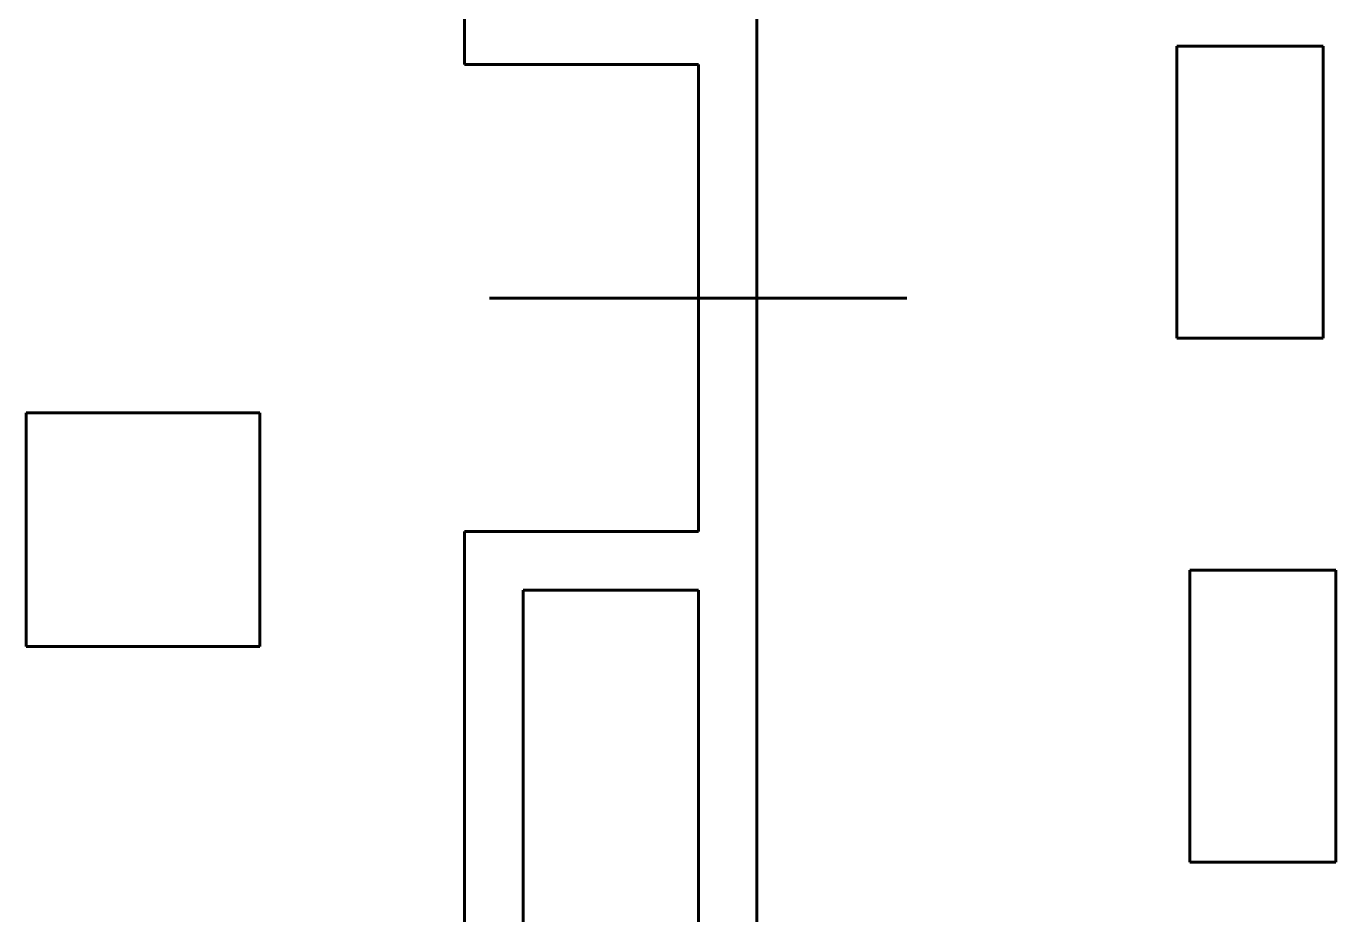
# Model space of a CAD drawing. Extents: x 0 to 297, y 0 to 292.
# Drawn here: x 245.34 to 256.54, y 156.24 to 163.84 of the extents above; entities that cross this region are included whole.
import ezdxf

# ---------------------------------------------------------------- set-up
doc = ezdxf.new("R2010")
doc.units = 0
doc.header["$MEASUREMENT"] = 0
doc.linetypes.add('K5LT_BASIC', pattern=[0])
doc.layers.add('Системный слой', color=7, linetype='Continuous')

# ---------------------------------------------------------------- blocks, each defined once
blk = doc.blocks.new('*U')
at = {"layer": 'Системный слой', "linetype": 'K5LT_BASIC', "lineweight": 60}
for p, q in [((256.435, 163.671), (255.185, 163.671)), ((255.185, 163.671), (255.185, 161.171)), ((256.435, 161.171), (256.435, 163.671)), ((255.185, 161.171), (256.435, 161.171)), ((247.337, 160.534), (245.337, 160.534)), ((245.337, 160.534), (245.337, 158.534)), ((247.337, 158.534), (247.337, 160.534)), ((256.544, 159.186), (255.294, 159.186)), ((255.294, 159.186), (255.294, 156.686)), ((256.544, 156.686), (256.544, 159.186)), ((245.337, 158.534), (247.337, 158.534)), ((255.294, 156.686), (256.544, 156.686))]:
    blk.add_line(p, q, dxfattribs=at)

msp = doc.modelspace()

# ---------------------------------------------------------------- linework, layer by layer
at = {"layer": 'Системный слой', "linetype": 'K5LT_BASIC', "lineweight": 60}
for p, q in [((251.589, 184.536), (251.589, 155.035)), ((249.087, 170.867), (249.088, 163.515)), ((251.589, 140.035), (251.589, 169.535)), ((251.089, 163.516), (249.088, 163.515)), ((251.089, 163.516), (251.089, 159.516)), ((249.303, 161.516), (252.874, 161.516)), ((249.089, 159.516), (249.087, 146.226)), ((251.089, 159.516), (249.089, 159.516)), ((249.589, 159.016), (249.587, 146.726)), ((249.589, 159.016), (251.089, 159.016)), ((251.089, 133.986), (251.089, 159.016))]:
    msp.add_line(p, q, dxfattribs=at)

# ---------------------------------------------------------------- block references
at = {"layer": 'Системный слой'}
msp.add_blockref('*U', (0, 0), dxfattribs=at)
msp.add_blockref('*U', (0, 0), dxfattribs=at)
msp.add_blockref('*U', (0, 0), dxfattribs=at)
msp.add_blockref('*U', (0, 0), dxfattribs=at)
msp.add_blockref('*U', (0, 0), dxfattribs=at)
msp.add_blockref('*U', (0, 0), dxfattribs=at)
msp.add_blockref('*U', (0, 0), dxfattribs=at)
msp.add_blockref('*U', (0, 0), dxfattribs=at)
msp.add_blockref('*U', (0, 0), dxfattribs=at)
msp.add_blockref('*U', (0, 0), dxfattribs=at)
msp.add_blockref('*U', (0, 0), dxfattribs=at)
msp.add_blockref('*U', (0, 0), dxfattribs=at)
msp.add_blockref('*U', (0, 0), dxfattribs=at)
msp.add_blockref('*U', (0, 0), dxfattribs=at)
msp.add_blockref('*U', (0, 0), dxfattribs=at)
msp.add_blockref('*U', (0, 0), dxfattribs=at)
msp.add_blockref('*U', (0, 0), dxfattribs=at)
msp.add_blockref('*U', (0, 0), dxfattribs=at)
msp.add_blockref('*U', (0, 0), dxfattribs=at)
msp.add_blockref('*U', (0, 0), dxfattribs=at)
msp.add_blockref('*U', (0, 0), dxfattribs=at)
msp.add_blockref('*U', (0, 0), dxfattribs=at)
msp.add_blockref('*U', (0, 0), dxfattribs=at)
msp.add_blockref('*U', (0, 0), dxfattribs=at)
msp.add_blockref('*U', (0, 0), dxfattribs=at)
msp.add_blockref('*U', (0, 0), dxfattribs=at)
msp.add_blockref('*U', (0, 0), dxfattribs=at)
msp.add_blockref('*U', (0, 0), dxfattribs=at)
msp.add_blockref('*U', (0, 0), dxfattribs=at)
msp.add_blockref('*U', (0, 0), dxfattribs=at)
msp.add_blockref('*U', (0, 0), dxfattribs=at)
msp.add_blockref('*U', (0, 0), dxfattribs=at)
msp.add_blockref('*U', (0, 0), dxfattribs=at)
msp.add_blockref('*U', (0, 0), dxfattribs=at)
msp.add_blockref('*U', (0, 0), dxfattribs=at)
msp.add_blockref('*U', (0, 0), dxfattribs=at)
msp.add_blockref('*U', (0, 0), dxfattribs=at)
msp.add_blockref('*U', (0, 0), dxfattribs=at)
msp.add_blockref('*U', (0, 0), dxfattribs=at)
msp.add_blockref('*U', (0, 0), dxfattribs=at)
msp.add_blockref('*U', (0, 0), dxfattribs=at)
msp.add_blockref('*U', (0, 0), dxfattribs=at)
msp.add_blockref('*U', (0, 0), dxfattribs=at)
msp.add_blockref('*U', (0, 0), dxfattribs=at)
msp.add_blockref('*U', (0, 0), dxfattribs=at)
msp.add_blockref('*U', (0, 0), dxfattribs=at)
msp.add_blockref('*U', (0, 0), dxfattribs=at)
msp.add_blockref('*U', (0, 0), dxfattribs=at)
msp.add_blockref('*U', (0, 0), dxfattribs=at)
msp.add_blockref('*U', (0, 0), dxfattribs=at)
msp.add_blockref('*U', (0, 0), dxfattribs=at)
msp.add_blockref('*U', (0, 0), dxfattribs=at)
msp.add_blockref('*U', (0, 0), dxfattribs=at)
msp.add_blockref('*U', (0, 0), dxfattribs=at)
msp.add_blockref('*U', (0, 0), dxfattribs=at)
msp.add_blockref('*U', (0, 0), dxfattribs=at)
msp.add_blockref('*U', (0, 0), dxfattribs=at)
msp.add_blockref('*U', (0, 0), dxfattribs=at)
msp.add_blockref('*U', (0, 0), dxfattribs=at)
msp.add_blockref('*U', (0, 0), dxfattribs=at)
msp.add_blockref('*U', (0, 0), dxfattribs=at)
msp.add_blockref('*U', (0, 0), dxfattribs=at)
msp.add_blockref('*U', (0, 0), dxfattribs=at)
msp.add_blockref('*U', (0, 0), dxfattribs=at)
msp.add_blockref('*U', (0, 0), dxfattribs=at)
msp.add_blockref('*U', (0, 0), dxfattribs=at)
msp.add_blockref('*U', (0, 0), dxfattribs=at)
msp.add_blockref('*U', (0, 0), dxfattribs=at)
msp.add_blockref('*U', (0, 0), dxfattribs=at)
msp.add_blockref('*U', (0, 0), dxfattribs=at)
msp.add_blockref('*U', (0, 0), dxfattribs=at)
msp.add_blockref('*U', (0, 0), dxfattribs=at)
msp.add_blockref('*U', (0, 0), dxfattribs=at)
msp.add_blockref('*U', (0, 0), dxfattribs=at)
msp.add_blockref('*U', (0, 0), dxfattribs=at)
msp.add_blockref('*U', (0, 0), dxfattribs=at)
msp.add_blockref('*U', (0, 0), dxfattribs=at)
msp.add_blockref('*U', (0, 0), dxfattribs=at)
msp.add_blockref('*U', (0, 0), dxfattribs=at)
msp.add_blockref('*U', (0, 0), dxfattribs=at)
msp.add_blockref('*U', (0, 0), dxfattribs=at)
msp.add_blockref('*U', (0, 0), dxfattribs=at)
msp.add_blockref('*U', (0, 0), dxfattribs=at)
msp.add_blockref('*U', (0, 0), dxfattribs=at)
msp.add_blockref('*U', (0, 0), dxfattribs=at)
msp.add_blockref('*U', (0, 0), dxfattribs=at)
msp.add_blockref('*U', (0, 0), dxfattribs=at)
msp.add_blockref('*U', (0, 0), dxfattribs=at)
msp.add_blockref('*U', (0, 0), dxfattribs=at)
msp.add_blockref('*U', (0, 0), dxfattribs=at)
msp.add_blockref('*U', (0, 0), dxfattribs=at)
msp.add_blockref('*U', (0, 0), dxfattribs=at)
msp.add_blockref('*U', (0, 0), dxfattribs=at)
msp.add_blockref('*U', (0, 0), dxfattribs=at)
msp.add_blockref('*U', (0, 0), dxfattribs=at)
msp.add_blockref('*U', (0, 0), dxfattribs=at)
msp.add_blockref('*U', (0, 0), dxfattribs=at)
msp.add_blockref('*U', (0, 0), dxfattribs=at)
msp.add_blockref('*U', (0, 0), dxfattribs=at)
msp.add_blockref('*U', (0, 0), dxfattribs=at)
msp.add_blockref('*U', (0, 0), dxfattribs=at)
msp.add_blockref('*U', (0, 0), dxfattribs=at)
msp.add_blockref('*U', (0, 0), dxfattribs=at)
msp.add_blockref('*U', (0, 0), dxfattribs=at)
msp.add_blockref('*U', (0, 0), dxfattribs=at)
msp.add_blockref('*U', (0, 0), dxfattribs=at)
msp.add_blockref('*U', (0, 0), dxfattribs=at)
msp.add_blockref('*U', (0, 0), dxfattribs=at)
msp.add_blockref('*U', (0, 0), dxfattribs=at)
msp.add_blockref('*U', (0, 0), dxfattribs=at)
msp.add_blockref('*U', (0, 0), dxfattribs=at)
msp.add_blockref('*U', (0, 0), dxfattribs=at)
msp.add_blockref('*U', (0, 0), dxfattribs=at)
msp.add_blockref('*U', (0, 0), dxfattribs=at)
msp.add_blockref('*U', (0, 0), dxfattribs=at)
msp.add_blockref('*U', (0, 0), dxfattribs=at)
msp.add_blockref('*U', (0, 0), dxfattribs=at)
msp.add_blockref('*U', (0, 0), dxfattribs=at)
msp.add_blockref('*U', (0, 0), dxfattribs=at)
msp.add_blockref('*U', (0, 0), dxfattribs=at)
msp.add_blockref('*U', (0, 0), dxfattribs=at)
msp.add_blockref('*U', (0, 0), dxfattribs=at)
msp.add_blockref('*U', (0, 0), dxfattribs=at)
msp.add_blockref('*U', (0, 0), dxfattribs=at)
msp.add_blockref('*U', (0, 0), dxfattribs=at)
msp.add_blockref('*U', (0, 0), dxfattribs=at)
msp.add_blockref('*U', (0, 0), dxfattribs=at)
msp.add_blockref('*U', (0, 0), dxfattribs=at)
msp.add_blockref('*U', (0, 0), dxfattribs=at)
msp.add_blockref('*U', (0, 0), dxfattribs=at)
msp.add_blockref('*U', (0, 0), dxfattribs=at)
msp.add_blockref('*U', (0, 0), dxfattribs=at)
msp.add_blockref('*U', (0, 0), dxfattribs=at)
msp.add_blockref('*U', (0, 0), dxfattribs=at)
msp.add_blockref('*U', (0, 0), dxfattribs=at)
msp.add_blockref('*U', (0, 0), dxfattribs=at)
msp.add_blockref('*U', (0, 0), dxfattribs=at)
msp.add_blockref('*U', (0, 0), dxfattribs=at)
msp.add_blockref('*U', (0, 0), dxfattribs=at)
msp.add_blockref('*U', (0, 0), dxfattribs=at)
msp.add_blockref('*U', (0, 0), dxfattribs=at)
msp.add_blockref('*U', (0, 0), dxfattribs=at)
msp.add_blockref('*U', (0, 0), dxfattribs=at)
msp.add_blockref('*U', (0, 0), dxfattribs=at)
msp.add_blockref('*U', (0, 0), dxfattribs=at)
msp.add_blockref('*U', (0, 0), dxfattribs=at)
msp.add_blockref('*U', (0, 0), dxfattribs=at)
msp.add_blockref('*U', (0, 0), dxfattribs=at)
msp.add_blockref('*U', (0, 0), dxfattribs=at)
msp.add_blockref('*U', (0, 0), dxfattribs=at)
msp.add_blockref('*U', (0, 0), dxfattribs=at)
msp.add_blockref('*U', (0, 0), dxfattribs=at)
msp.add_blockref('*U', (0, 0), dxfattribs=at)
msp.add_blockref('*U', (0, 0), dxfattribs=at)
msp.add_blockref('*U', (0, 0), dxfattribs=at)
msp.add_blockref('*U', (0, 0), dxfattribs=at)
msp.add_blockref('*U', (0, 0), dxfattribs=at)
msp.add_blockref('*U', (0, 0), dxfattribs=at)
msp.add_blockref('*U', (0, 0), dxfattribs=at)
msp.add_blockref('*U', (0, 0), dxfattribs=at)
msp.add_blockref('*U', (0, 0), dxfattribs=at)
msp.add_blockref('*U', (0, 0), dxfattribs=at)
msp.add_blockref('*U', (0, 0), dxfattribs=at)
msp.add_blockref('*U', (0, 0), dxfattribs=at)
msp.add_blockref('*U', (0, 0), dxfattribs=at)
msp.add_blockref('*U', (0, 0), dxfattribs=at)
msp.add_blockref('*U', (0, 0), dxfattribs=at)
msp.add_blockref('*U', (0, 0), dxfattribs=at)
msp.add_blockref('*U', (0, 0), dxfattribs=at)
msp.add_blockref('*U', (0, 0), dxfattribs=at)
msp.add_blockref('*U', (0, 0), dxfattribs=at)
msp.add_blockref('*U', (0, 0), dxfattribs=at)
msp.add_blockref('*U', (0, 0), dxfattribs=at)
msp.add_blockref('*U', (0, 0), dxfattribs=at)
msp.add_blockref('*U', (0, 0), dxfattribs=at)
msp.add_blockref('*U', (0, 0), dxfattribs=at)
msp.add_blockref('*U', (0, 0), dxfattribs=at)
msp.add_blockref('*U', (0, 0), dxfattribs=at)
msp.add_blockref('*U', (0, 0), dxfattribs=at)
msp.add_blockref('*U', (0, 0), dxfattribs=at)
msp.add_blockref('*U', (0, 0), dxfattribs=at)
msp.add_blockref('*U', (0, 0), dxfattribs=at)
msp.add_blockref('*U', (0, 0), dxfattribs=at)
msp.add_blockref('*U', (0, 0), dxfattribs=at)
msp.add_blockref('*U', (0, 0), dxfattribs=at)
msp.add_blockref('*U', (0, 0), dxfattribs=at)
msp.add_blockref('*U', (0, 0), dxfattribs=at)
msp.add_blockref('*U', (0, 0), dxfattribs=at)
msp.add_blockref('*U', (0, 0), dxfattribs=at)
msp.add_blockref('*U', (0, 0), dxfattribs=at)
msp.add_blockref('*U', (0, 0), dxfattribs=at)
msp.add_blockref('*U', (0, 0), dxfattribs=at)
msp.add_blockref('*U', (0, 0), dxfattribs=at)
msp.add_blockref('*U', (0, 0), dxfattribs=at)
msp.add_blockref('*U', (0, 0), dxfattribs=at)
msp.add_blockref('*U', (0, 0), dxfattribs=at)
msp.add_blockref('*U', (0, 0), dxfattribs=at)
msp.add_blockref('*U', (0, 0), dxfattribs=at)
msp.add_blockref('*U', (0, 0), dxfattribs=at)
msp.add_blockref('*U', (0, 0), dxfattribs=at)
msp.add_blockref('*U', (0, 0), dxfattribs=at)
msp.add_blockref('*U', (0, 0), dxfattribs=at)
msp.add_blockref('*U', (0, 0), dxfattribs=at)
msp.add_blockref('*U', (0, 0), dxfattribs=at)
msp.add_blockref('*U', (0, 0), dxfattribs=at)
msp.add_blockref('*U', (0, 0), dxfattribs=at)
msp.add_blockref('*U', (0, 0), dxfattribs=at)
msp.add_blockref('*U', (0, 0), dxfattribs=at)
msp.add_blockref('*U', (0, 0), dxfattribs=at)
msp.add_blockref('*U', (0, 0), dxfattribs=at)
msp.add_blockref('*U', (0, 0), dxfattribs=at)
msp.add_blockref('*U', (0, 0), dxfattribs=at)
msp.add_blockref('*U', (0, 0), dxfattribs=at)
msp.add_blockref('*U', (0, 0), dxfattribs=at)
msp.add_blockref('*U', (0, 0), dxfattribs=at)
msp.add_blockref('*U', (0, 0), dxfattribs=at)
msp.add_blockref('*U', (0, 0), dxfattribs=at)
msp.add_blockref('*U', (0, 0), dxfattribs=at)
msp.add_blockref('*U', (0, 0), dxfattribs=at)
msp.add_blockref('*U', (0, 0), dxfattribs=at)
msp.add_blockref('*U', (0, 0), dxfattribs=at)
msp.add_blockref('*U', (0, 0), dxfattribs=at)
msp.add_blockref('*U', (0, 0), dxfattribs=at)
msp.add_blockref('*U', (0, 0), dxfattribs=at)
msp.add_blockref('*U', (0, 0), dxfattribs=at)
msp.add_blockref('*U', (0, 0), dxfattribs=at)
msp.add_blockref('*U', (0, 0), dxfattribs=at)
msp.add_blockref('*U', (0, 0), dxfattribs=at)
msp.add_blockref('*U', (0, 0), dxfattribs=at)
msp.add_blockref('*U', (0, 0), dxfattribs=at)
msp.add_blockref('*U', (0, 0), dxfattribs=at)
msp.add_blockref('*U', (0, 0), dxfattribs=at)
msp.add_blockref('*U', (0, 0), dxfattribs=at)
msp.add_blockref('*U', (0, 0), dxfattribs=at)
msp.add_blockref('*U', (0, 0), dxfattribs=at)
msp.add_blockref('*U', (0, 0), dxfattribs=at)
msp.add_blockref('*U', (0, 0), dxfattribs=at)
msp.add_blockref('*U', (0, 0), dxfattribs=at)
msp.add_blockref('*U', (0, 0), dxfattribs=at)
msp.add_blockref('*U', (0, 0), dxfattribs=at)
msp.add_blockref('*U', (0, 0), dxfattribs=at)
msp.add_blockref('*U', (0, 0), dxfattribs=at)
msp.add_blockref('*U', (0, 0), dxfattribs=at)
msp.add_blockref('*U', (0, 0), dxfattribs=at)
msp.add_blockref('*U', (0, 0), dxfattribs=at)
msp.add_blockref('*U', (0, 0), dxfattribs=at)
msp.add_blockref('*U', (0, 0), dxfattribs=at)
msp.add_blockref('*U', (0, 0), dxfattribs=at)
msp.add_blockref('*U', (0, 0), dxfattribs=at)
msp.add_blockref('*U', (0, 0), dxfattribs=at)
msp.add_blockref('*U', (0, 0), dxfattribs=at)
msp.add_blockref('*U', (0, 0), dxfattribs=at)
msp.add_blockref('*U', (0, 0), dxfattribs=at)
msp.add_blockref('*U', (0, 0), dxfattribs=at)
msp.add_blockref('*U', (0, 0), dxfattribs=at)
msp.add_blockref('*U', (0, 0), dxfattribs=at)
msp.add_blockref('*U', (0, 0), dxfattribs=at)
msp.add_blockref('*U', (0, 0), dxfattribs=at)
msp.add_blockref('*U', (0, 0), dxfattribs=at)
msp.add_blockref('*U', (0, 0), dxfattribs=at)
msp.add_blockref('*U', (0, 0), dxfattribs=at)
msp.add_blockref('*U', (0, 0), dxfattribs=at)
msp.add_blockref('*U', (0, 0), dxfattribs=at)
msp.add_blockref('*U', (0, 0), dxfattribs=at)
msp.add_blockref('*U', (0, 0), dxfattribs=at)
msp.add_blockref('*U', (0, 0), dxfattribs=at)
msp.add_blockref('*U', (0, 0), dxfattribs=at)
msp.add_blockref('*U', (0, 0), dxfattribs=at)
msp.add_blockref('*U', (0, 0), dxfattribs=at)
msp.add_blockref('*U', (0, 0), dxfattribs=at)
msp.add_blockref('*U', (0, 0), dxfattribs=at)
msp.add_blockref('*U', (0, 0), dxfattribs=at)
msp.add_blockref('*U', (0, 0), dxfattribs=at)
msp.add_blockref('*U', (0, 0), dxfattribs=at)
msp.add_blockref('*U', (0, 0), dxfattribs=at)
msp.add_blockref('*U', (0, 0), dxfattribs=at)
msp.add_blockref('*U', (0, 0), dxfattribs=at)
msp.add_blockref('*U', (0, 0), dxfattribs=at)
msp.add_blockref('*U', (0, 0), dxfattribs=at)
msp.add_blockref('*U', (0, 0), dxfattribs=at)
msp.add_blockref('*U', (0, 0), dxfattribs=at)
msp.add_blockref('*U', (0, 0), dxfattribs=at)
msp.add_blockref('*U', (0, 0), dxfattribs=at)
msp.add_blockref('*U', (0, 0), dxfattribs=at)
msp.add_blockref('*U', (0, 0), dxfattribs=at)
msp.add_blockref('*U', (0, 0), dxfattribs=at)
msp.add_blockref('*U', (0, 0), dxfattribs=at)
msp.add_blockref('*U', (0, 0), dxfattribs=at)
msp.add_blockref('*U', (0, 0), dxfattribs=at)
msp.add_blockref('*U', (0, 0), dxfattribs=at)
msp.add_blockref('*U', (0, 0), dxfattribs=at)
msp.add_blockref('*U', (0, 0), dxfattribs=at)
msp.add_blockref('*U', (0, 0), dxfattribs=at)
msp.add_blockref('*U', (0, 0), dxfattribs=at)
msp.add_blockref('*U', (0, 0), dxfattribs=at)
msp.add_blockref('*U', (0, 0), dxfattribs=at)
msp.add_blockref('*U', (0, 0), dxfattribs=at)
msp.add_blockref('*U', (0, 0), dxfattribs=at)
msp.add_blockref('*U', (0, 0), dxfattribs=at)
msp.add_blockref('*U', (0, 0), dxfattribs=at)
msp.add_blockref('*U', (0, 0), dxfattribs=at)
msp.add_blockref('*U', (0, 0), dxfattribs=at)
msp.add_blockref('*U', (0, 0), dxfattribs=at)
msp.add_blockref('*U', (0, 0), dxfattribs=at)
msp.add_blockref('*U', (0, 0), dxfattribs=at)
msp.add_blockref('*U', (0, 0), dxfattribs=at)
msp.add_blockref('*U', (0, 0), dxfattribs=at)
msp.add_blockref('*U', (0, 0), dxfattribs=at)
msp.add_blockref('*U', (0, 0), dxfattribs=at)
msp.add_blockref('*U', (0, 0), dxfattribs=at)
msp.add_blockref('*U', (0, 0), dxfattribs=at)
msp.add_blockref('*U', (0, 0), dxfattribs=at)
msp.add_blockref('*U', (0, 0), dxfattribs=at)
msp.add_blockref('*U', (0, 0), dxfattribs=at)
msp.add_blockref('*U', (0, 0), dxfattribs=at)
msp.add_blockref('*U', (0, 0), dxfattribs=at)
msp.add_blockref('*U', (0, 0), dxfattribs=at)
msp.add_blockref('*U', (0, 0), dxfattribs=at)
msp.add_blockref('*U', (0, 0), dxfattribs=at)
msp.add_blockref('*U', (0, 0), dxfattribs=at)
msp.add_blockref('*U', (0, 0), dxfattribs=at)
msp.add_blockref('*U', (0, 0), dxfattribs=at)
msp.add_blockref('*U', (0, 0), dxfattribs=at)
msp.add_blockref('*U', (0, 0), dxfattribs=at)
msp.add_blockref('*U', (0, 0), dxfattribs=at)
msp.add_blockref('*U', (0, 0), dxfattribs=at)
msp.add_blockref('*U', (0, 0), dxfattribs=at)
msp.add_blockref('*U', (0, 0), dxfattribs=at)
msp.add_blockref('*U', (0, 0), dxfattribs=at)
msp.add_blockref('*U', (0, 0), dxfattribs=at)
msp.add_blockref('*U', (0, 0), dxfattribs=at)
msp.add_blockref('*U', (0, 0), dxfattribs=at)
msp.add_blockref('*U', (0, 0), dxfattribs=at)
msp.add_blockref('*U', (0, 0), dxfattribs=at)
msp.add_blockref('*U', (0, 0), dxfattribs=at)
msp.add_blockref('*U', (0, 0), dxfattribs=at)
msp.add_blockref('*U', (0, 0), dxfattribs=at)
msp.add_blockref('*U', (0, 0), dxfattribs=at)
msp.add_blockref('*U', (0, 0), dxfattribs=at)
msp.add_blockref('*U', (0, 0), dxfattribs=at)
msp.add_blockref('*U', (0, 0), dxfattribs=at)
msp.add_blockref('*U', (0, 0), dxfattribs=at)
msp.add_blockref('*U', (0, 0), dxfattribs=at)
msp.add_blockref('*U', (0, 0), dxfattribs=at)
msp.add_blockref('*U', (0, 0), dxfattribs=at)
msp.add_blockref('*U', (0, 0), dxfattribs=at)
msp.add_blockref('*U', (0, 0), dxfattribs=at)
msp.add_blockref('*U', (0, 0), dxfattribs=at)
msp.add_blockref('*U', (0, 0), dxfattribs=at)
msp.add_blockref('*U', (0, 0), dxfattribs=at)
msp.add_blockref('*U', (0, 0), dxfattribs=at)
msp.add_blockref('*U', (0, 0), dxfattribs=at)
msp.add_blockref('*U', (0, 0), dxfattribs=at)
msp.add_blockref('*U', (0, 0), dxfattribs=at)
msp.add_blockref('*U', (0, 0), dxfattribs=at)
msp.add_blockref('*U', (0, 0), dxfattribs=at)
msp.add_blockref('*U', (0, 0), dxfattribs=at)
msp.add_blockref('*U', (0, 0), dxfattribs=at)
msp.add_blockref('*U', (0, 0), dxfattribs=at)
msp.add_blockref('*U', (0, 0), dxfattribs=at)
msp.add_blockref('*U', (0, 0), dxfattribs=at)
msp.add_blockref('*U', (0, 0), dxfattribs=at)
msp.add_blockref('*U', (0, 0), dxfattribs=at)
msp.add_blockref('*U', (0, 0), dxfattribs=at)
msp.add_blockref('*U', (0, 0), dxfattribs=at)
msp.add_blockref('*U', (0, 0), dxfattribs=at)
msp.add_blockref('*U', (0, 0), dxfattribs=at)
msp.add_blockref('*U', (0, 0), dxfattribs=at)
msp.add_blockref('*U', (0, 0), dxfattribs=at)
msp.add_blockref('*U', (0, 0), dxfattribs=at)
msp.add_blockref('*U', (0, 0), dxfattribs=at)
msp.add_blockref('*U', (0, 0), dxfattribs=at)
msp.add_blockref('*U', (0, 0), dxfattribs=at)
msp.add_blockref('*U', (0, 0), dxfattribs=at)
msp.add_blockref('*U', (0, 0), dxfattribs=at)
msp.add_blockref('*U', (0, 0), dxfattribs=at)
msp.add_blockref('*U', (0, 0), dxfattribs=at)
msp.add_blockref('*U', (0, 0), dxfattribs=at)
msp.add_blockref('*U', (0, 0), dxfattribs=at)
msp.add_blockref('*U', (0, 0), dxfattribs=at)
msp.add_blockref('*U', (0, 0), dxfattribs=at)
msp.add_blockref('*U', (0, 0), dxfattribs=at)
msp.add_blockref('*U', (0, 0), dxfattribs=at)
msp.add_blockref('*U', (0, 0), dxfattribs=at)
msp.add_blockref('*U', (0, 0), dxfattribs=at)
msp.add_blockref('*U', (0, 0), dxfattribs=at)
msp.add_blockref('*U', (0, 0), dxfattribs=at)
msp.add_blockref('*U', (0, 0), dxfattribs=at)
msp.add_blockref('*U', (0, 0), dxfattribs=at)
msp.add_blockref('*U', (0, 0), dxfattribs=at)
msp.add_blockref('*U', (0, 0), dxfattribs=at)
msp.add_blockref('*U', (0, 0), dxfattribs=at)
msp.add_blockref('*U', (0, 0), dxfattribs=at)
msp.add_blockref('*U', (0, 0), dxfattribs=at)
msp.add_blockref('*U', (0, 0), dxfattribs=at)
msp.add_blockref('*U', (0, 0), dxfattribs=at)
msp.add_blockref('*U', (0, 0), dxfattribs=at)
msp.add_blockref('*U', (0, 0), dxfattribs=at)
msp.add_blockref('*U', (0, 0), dxfattribs=at)
msp.add_blockref('*U', (0, 0), dxfattribs=at)
msp.add_blockref('*U', (0, 0), dxfattribs=at)
msp.add_blockref('*U', (0, 0), dxfattribs=at)
msp.add_blockref('*U', (0, 0), dxfattribs=at)
msp.add_blockref('*U', (0, 0), dxfattribs=at)
msp.add_blockref('*U', (0, 0), dxfattribs=at)
msp.add_blockref('*U', (0, 0), dxfattribs=at)
msp.add_blockref('*U', (0, 0), dxfattribs=at)
msp.add_blockref('*U', (0, 0), dxfattribs=at)
msp.add_blockref('*U', (0, 0), dxfattribs=at)
msp.add_blockref('*U', (0, 0), dxfattribs=at)
msp.add_blockref('*U', (0, 0), dxfattribs=at)
msp.add_blockref('*U', (0, 0), dxfattribs=at)
msp.add_blockref('*U', (0, 0), dxfattribs=at)
msp.add_blockref('*U', (0, 0), dxfattribs=at)
msp.add_blockref('*U', (0, 0), dxfattribs=at)
msp.add_blockref('*U', (0, 0), dxfattribs=at)
msp.add_blockref('*U', (0, 0), dxfattribs=at)
msp.add_blockref('*U', (0, 0), dxfattribs=at)
msp.add_blockref('*U', (0, 0), dxfattribs=at)
msp.add_blockref('*U', (0, 0), dxfattribs=at)
msp.add_blockref('*U', (0, 0), dxfattribs=at)

doc.saveas('drawing.dxf')
